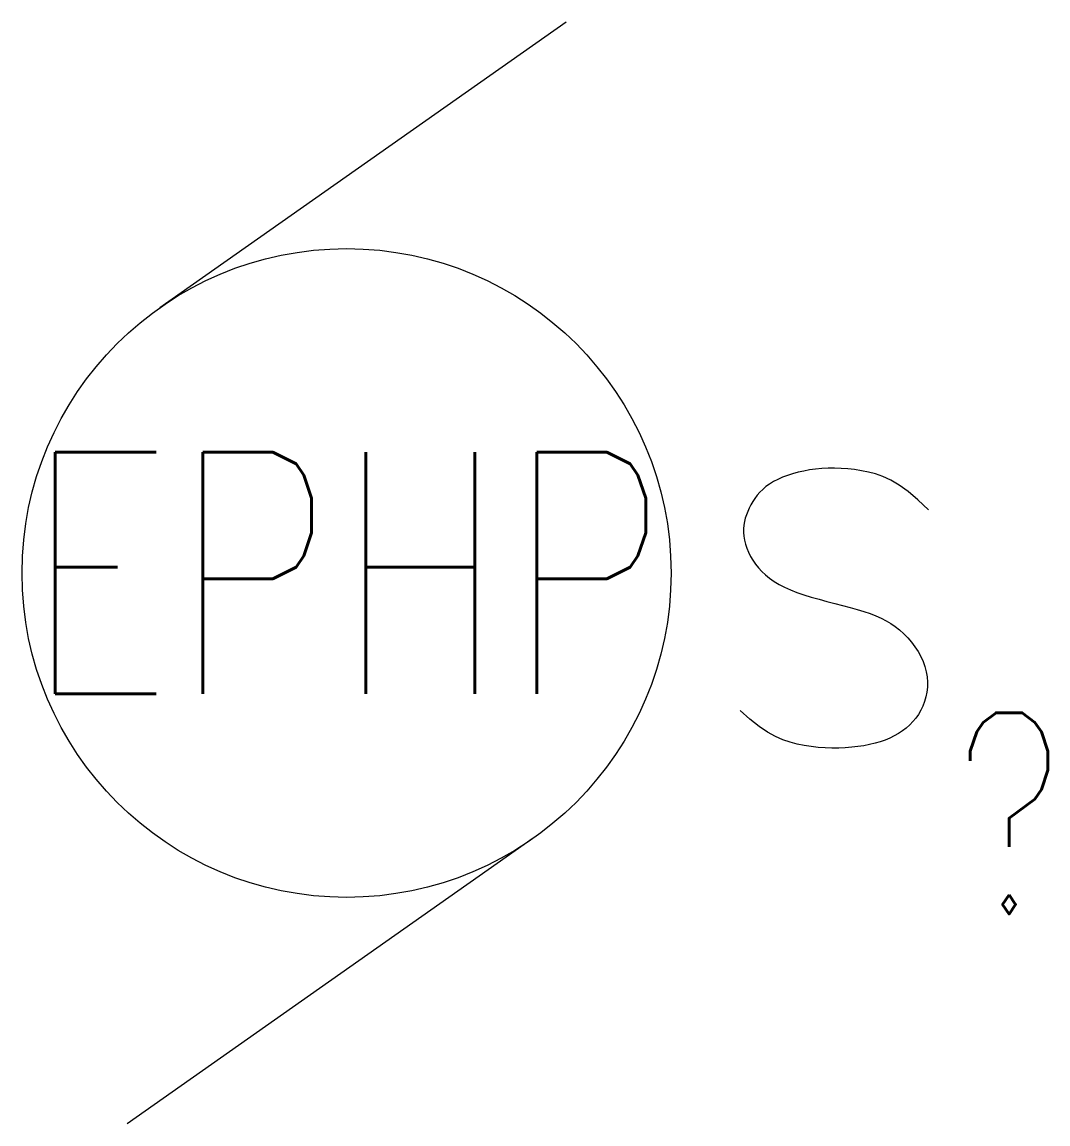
# Model space of a CAD drawing. Extents: x -0.126 to 0.272, y -0.214 to 0.214.
import ezdxf
from ezdxf.enums import TextEntityAlignment as Align

# ---------------------------------------------------------------- set-up
doc = ezdxf.new("R2010")
doc.units = 0
doc.header["$MEASUREMENT"] = 0
doc.layers.get('0').update_dxf_attribs({"linetype": 'CONTINUOUS'})
doc.layers.add('E-BLKA', color=4, linetype='CONTINUOUS')
doc.styles.add('BRA-ATT', font='romans.shx', dxfattribs={"width": 0.75})

msp = doc.modelspace()

# ---------------------------------------------------------------- linework, layer by layer
for p, q in [((0.08516, 0.2138), (-0.07242, 0.10295)), ((0.07242, -0.10295), (-0.08516, -0.2138))]:
    msp.add_line(p, q)
at = {"flags": 128}
msp.add_lwpolyline([(0.22573, 0.02453), (0.2216, 0.02843), (0.21781, 0.03158), (0.21432, 0.03406), (0.21108, 0.03597), (0.20805, 0.0374), (0.20517, 0.03843), (0.20241, 0.03918), (0.19972, 0.03971), (0.19707, 0.04011), (0.19444, 0.04041), (0.19185, 0.04059), (0.1893, 0.04067), (0.1868, 0.04064), (0.18434, 0.04052), (0.18194, 0.0403), (0.1796, 0.03998), (0.17732, 0.03958), (0.17512, 0.03909), (0.17301, 0.03852), (0.17098, 0.03786), (0.16907, 0.03713), (0.16727, 0.03633), (0.16559, 0.03546), (0.16406, 0.03451), (0.16266, 0.03351), (0.1614, 0.03245), (0.16027, 0.03133), (0.15926, 0.03017), (0.15835, 0.02897), (0.15754, 0.02774), (0.15681, 0.02649), (0.15616, 0.02521), (0.15558, 0.02393), (0.15507, 0.02262), (0.15465, 0.02129), (0.15431, 0.01994), (0.15408, 0.01857), (0.15395, 0.01716), (0.15395, 0.01571), (0.15406, 0.01423), (0.15431, 0.01271), (0.1547, 0.01116), (0.15521, 0.00959), (0.15586, 0.00802), (0.15664, 0.00646), (0.15755, 0.00492), (0.15859, 0.00342), (0.15975, 0.00197), (0.16105, 0.00057), (0.16249, -0.00076), (0.16408, -0.00204), (0.16583, -0.00325), (0.16775, -0.00441), (0.16986, -0.00551), (0.17216, -0.00655), (0.17467, -0.00754), (0.17739, -0.00847), (0.18027, -0.00935), (0.18327, -0.0102), (0.18632, -0.01102), (0.18939, -0.01181), (0.1924, -0.01259), (0.19532, -0.01337), (0.19808, -0.01414), (0.20065, -0.01493), (0.20303, -0.01574), (0.20525, -0.0166), (0.20732, -0.01752), (0.20926, -0.01851), (0.21109, -0.01959), (0.21283, -0.02079), (0.2145, -0.0221), (0.21612, -0.02356), (0.21766, -0.02513), (0.21911, -0.02682), (0.22046, -0.0286), (0.22167, -0.03045), (0.22274, -0.03237), (0.22364, -0.03433), (0.22436, -0.03633), (0.22487, -0.03833), (0.22519, -0.04033), (0.22533, -0.04233), (0.22528, -0.04429), (0.22507, -0.04622), (0.22471, -0.04809), (0.22419, -0.04991), (0.22354, -0.05164), (0.22276, -0.05329), (0.22185, -0.05485), (0.22083, -0.05631), (0.21969, -0.05769), (0.21844, -0.05898), (0.21709, -0.06018), (0.21564, -0.06129), (0.21409, -0.06231), (0.21246, -0.06324), (0.21073, -0.06408), (0.20891, -0.06484), (0.20699, -0.06551), (0.20498, -0.06609), (0.20287, -0.0666), (0.20066, -0.06702), (0.19835, -0.06737), (0.19594, -0.06764), (0.19344, -0.06782), (0.19088, -0.06792), (0.18825, -0.06793), (0.18558, -0.06785), (0.18289, -0.06766), (0.18018, -0.06736), (0.17748, -0.06696), (0.17479, -0.06643), (0.17207, -0.06571), (0.16928, -0.06473), (0.16637, -0.06342), (0.16329, -0.06171), (0.16001, -0.05952), (0.15647, -0.05678), (0.15264, -0.05342)], dxfattribs=at)
msp.add_circle((0, 0), 0.12587)

# ---------------------------------------------------------------- texts
at = {"layer": 'E-BLKA', "style": 'BRA-ATT', "width": 0.75}
msp.add_attdef('EPHP', text='', height=0.09375, dxfattribs=at).set_placement((0, 0), align=Align.MIDDLE_CENTER)
msp.add_attdef('?', text='M', height=0.07812, dxfattribs=at).set_placement((0.23438, -0.05424), align=Align.TOP_LEFT)

doc.saveas('drawing.dxf')
